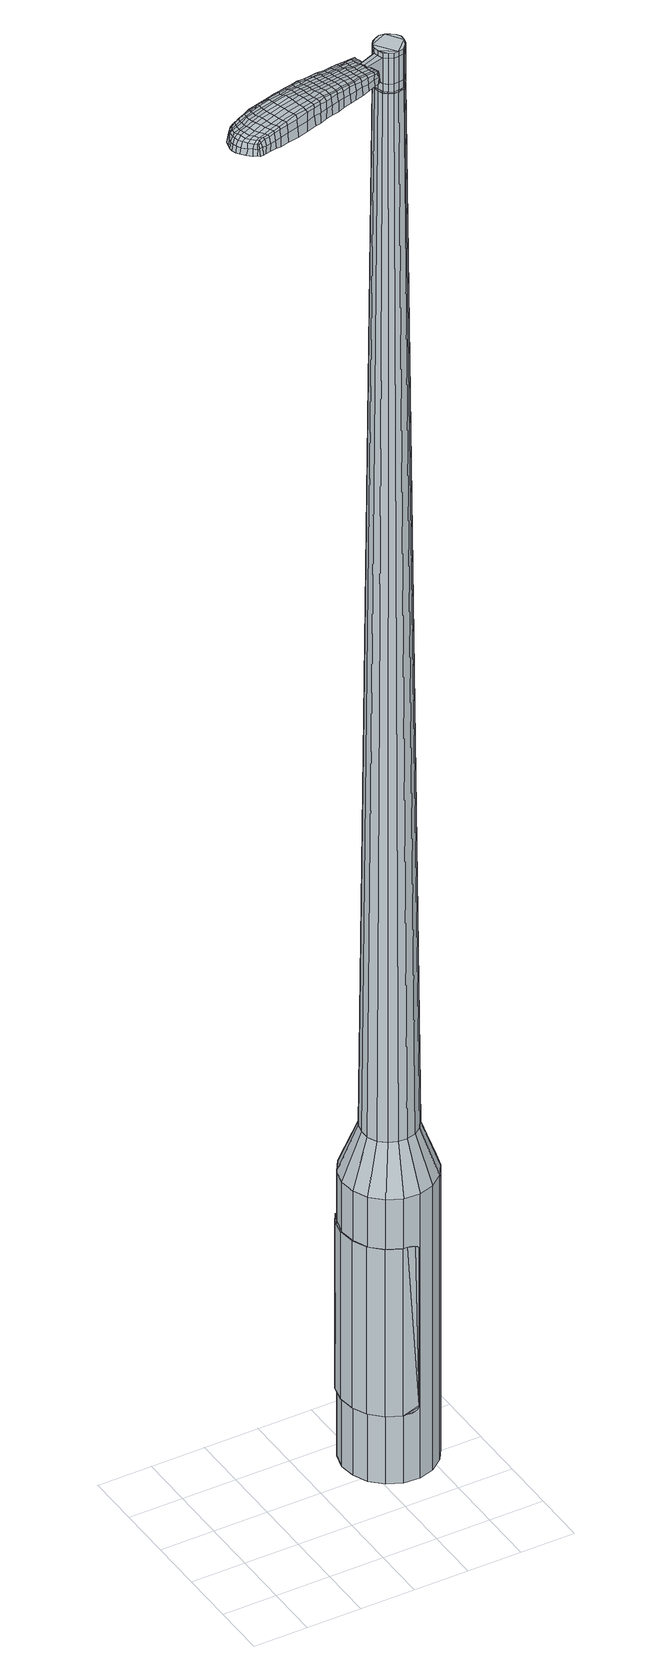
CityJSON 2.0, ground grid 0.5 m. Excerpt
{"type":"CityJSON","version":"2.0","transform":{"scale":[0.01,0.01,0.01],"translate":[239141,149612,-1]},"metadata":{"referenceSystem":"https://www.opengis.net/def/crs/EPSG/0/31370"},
"CityObjects":{
"object1":{"type":"GenericCityObject","attributes":{"cluster":764,"mean_distance_to_centroid":0.34,"new_centroid_x":239142.77,"new_centroid_y":149613.21,"mean_distance_to_camera":12.4,"H1":23.95,"H2":22.06,"Z_final":113.92,"cluster2":-1,"proj_x":239140.3,"proj_y":149604.53,"id_line":51468,"bearing_l":285.9,"distance":9.02,"orientation":"right","G_obj":195.9},"geometry":[{"type":"MultiSurface","lod":"2","boundaries":[[[0,1,2,3]],[[1,4,5,2]],[[4,6,7,5]],[[6,8,9,7]],[[8,10,11,9]],[[10,12,13,11]],[[12,14,15,13]],[[14,16,17,15]],[[16,18,19,17]],[[18,20,21,19]],[[20,22,23,21]],[[22,24,25,23]],[[24,26,27,25]],[[26,28,29,27]],[[28,30,31,29]],[[30,32,33,31]],[[32,34,35,33]],[[34,0,3,35]],[[36,37,38,39]],[[38,40,41,42]],[[41,43,42]],[[42,44,45,46]],[[45,47,46]],[[46,48,49,50]],[[49,51,50]],[[42,46,50,38]],[[50,52,39,38]],[[53,36,39]],[[2,5,7,35]],[[7,9,11,15]],[[11,13,15]],[[15,17,19,23]],[[19,21,23]],[[23,25,27,31]],[[27,29,31]],[[15,23,31,7]],[[31,33,35,7]],[[3,2,35]],[[1,0,54,55]],[[0,34,56,54]],[[34,32,57,56]],[[32,30,58,57]],[[30,28,59,58]],[[28,26,60,59]],[[26,24,61,60]],[[24,22,62,61]],[[22,20,63,62]],[[20,18,64,63]],[[18,16,65,64]],[[16,14,66,65]],[[14,12,67,66]],[[12,10,68,67]],[[10,8,69,68]],[[8,6,70,69]],[[6,4,71,70]],[[4,1,55,71]],[[55,54,72,73]],[[54,56,74,72]],[[56,57,75,74]],[[57,58,76,75]],[[58,59,77,76]],[[59,60,78,77]],[[60,61,79,78]],[[61,62,80,79]],[[62,63,81,80]],[[63,64,82,81]],[[64,65,83,82]],[[65,66,84,83]],[[66,67,85,84]],[[67,68,86,85]],[[68,69,87,86]],[[69,70,88,87]],[[70,71,89,88]],[[71,55,73,89]],[[72,90,91,92]],[[93,94,90,72]],[[95,96,94,93]],[[97,98,96,95]],[[77,99,98,97]],[[100,101,99,77]],[[79,102,101,100]],[[103,104,102,79]],[[105,106,104,103]],[[107,108,106,105]],[[109,110,108,107]],[[84,111,110,109]],[[85,112,111,84]],[[113,114,112,85]],[[87,115,114,113]],[[116,117,115,87]],[[118,119,117,116]],[[92,91,119,118]],[[120,121,122,123]],[[124,120,123,125]],[[126,124,125,127]],[[128,126,127,129]],[[130,128,129,131]],[[132,130,131,133]],[[134,132,133,135]],[[136,134,135,137]],[[138,136,137,139]],[[140,138,139,141]],[[142,140,141,143]],[[144,142,143,145]],[[146,144,145,147]],[[148,146,147,149]],[[150,148,149,151]],[[152,150,151,153]],[[73,72,92]],[[74,93,72]],[[74,75,95,93]],[[75,76,97,95]],[[76,77,97]],[[78,100,77]],[[78,79,100]],[[80,103,79]],[[80,81,105,103]],[[81,82,107,105]],[[82,83,109,107]],[[83,84,109]],[[86,113,85]],[[86,87,113]],[[88,116,87]],[[88,89,118,116]],[[89,73,92,118]],[[154,91,90]],[[154,155,119,91]],[[155,156,117,119]],[[156,115,117]],[[157,114,115]],[[157,112,114]],[[158,110,111]],[[158,159,108,110]],[[159,160,106,108]],[[160,161,104,106]],[[161,102,104]],[[162,101,102]],[[162,99,101]],[[163,98,99]],[[163,164,96,98]],[[164,165,94,96]],[[165,90,94]],[[39,52,152,166]],[[154,90,167,153]],[[53,39,166,121]],[[90,165,122,167]],[[36,53,121,120]],[[165,164,123,122]],[[37,36,120,124]],[[164,163,125,123]],[[38,37,124,126]],[[163,99,127,125]],[[40,38,126,128]],[[99,162,129,127]],[[41,40,128,130]],[[162,102,131,129]],[[43,41,130,132]],[[102,161,133,131]],[[42,43,132,134]],[[161,160,135,133]],[[44,42,134,136]],[[160,159,137,135]],[[45,44,136,138]],[[159,158,139,137]],[[47,45,138,140]],[[158,111,141,139]],[[46,47,140,142]],[[111,112,143,141]],[[48,46,142,144]],[[112,157,145,143]],[[49,48,144,146]],[[157,115,147,145]],[[51,49,146,148]],[[115,156,149,147]],[[50,51,148,150]],[[156,155,151,149]],[[52,50,150,152]],[[155,154,153,151]],[[152,153,168,169]],[[153,167,170,168]],[[167,122,171,170]],[[122,121,172,171]],[[121,166,173,172]],[[166,152,169,173]],[[174,175,176,177]],[[178,174,177,179]],[[174,178,180,181]],[[175,174,181,182]],[[183,184,185,186]],[[187,183,186,188]],[[183,187,189,190]],[[184,183,190,191]],[[192,193,194,195]],[[196,192,195,197]],[[192,196,198,199]],[[193,192,199,200]],[[201,202,203,204]],[[205,201,204,206]],[[201,205,207,208]],[[202,201,208,209]],[[210,211,212,213]],[[214,210,213,215]],[[210,214,216,217]],[[211,210,217,218]],[[219,220,221,222]],[[223,219,222,224]],[[219,223,225,226]],[[220,219,226,227]],[[228,229,230,231]],[[220,228,231,221]],[[228,220,227,232]],[[229,228,232,233]],[[234,235,236,237]],[[229,234,237,230]],[[234,229,233,238]],[[235,234,238,239]],[[240,178,179,241]],[[235,240,241,236]],[[240,235,239,242]],[[178,240,242,180]],[[243,244,245,246]],[[247,243,246,248]],[[243,247,249,250]],[[244,243,250,251]],[[252,253,254,255]],[[244,252,255,245]],[[252,244,251,256]],[[253,252,256,257]],[[258,259,260,261]],[[253,258,261,254]],[[258,253,257,262]],[[259,258,262,263]],[[264,265,266,267]],[[259,264,267,260]],[[264,259,263,268]],[[265,264,268,269]],[[270,175,182,271]],[[265,270,271,266]],[[270,265,269,272]],[[175,270,272,176]],[[273,274,275,276]],[[277,273,276,278]],[[273,277,279,280]],[[274,273,280,281]],[[282,283,284,285]],[[274,282,285,275]],[[282,274,281,286]],[[283,282,286,287]],[[288,289,290,291]],[[283,288,291,284]],[[288,283,287,292]],[[289,288,292,293]],[[294,187,188,295]],[[289,294,295,290]],[[294,289,293,296]],[[187,294,296,189]],[[297,298,299,300]],[[301,297,300,302]],[[297,301,303,304]],[[298,297,304,305]],[[306,307,308,309]],[[298,306,309,299]],[[306,298,305,310]],[[307,306,310,311]],[[312,313,314,315]],[[307,312,315,308]],[[312,307,311,316]],[[313,312,316,317]],[[318,319,320,321]],[[313,318,321,314]],[[318,313,317,322]],[[319,318,322,323]],[[324,184,191,325]],[[319,324,325,320]],[[324,319,323,326]],[[184,324,326,185]],[[327,213,212,328]],[[329,327,328,330]],[[327,329,331,332]],[[213,327,332,215]],[[333,329,330,334]],[[335,333,334,336]],[[333,335,337,338]],[[329,333,338,331]],[[339,335,336,340]],[[341,339,340,342]],[[339,341,343,344]],[[335,339,344,337]],[[345,341,342,346]],[[347,345,346,348]],[[345,347,349,350]],[[341,345,350,343]],[[351,347,348,352]],[[202,351,352,203]],[[351,202,209,353]],[[347,351,353,349]],[[354,355,200,199]],[[356,354,199,198]],[[354,356,357,358]],[[355,354,358,359]],[[360,361,359,358]],[[362,360,358,357]],[[360,362,363,364]],[[361,360,364,365]],[[366,367,365,364]],[[368,366,364,363]],[[366,368,369,370]],[[367,366,370,371]],[[372,373,371,370]],[[374,372,370,369]],[[372,374,207,205]],[[373,372,205,206]],[[375,376,377,378]],[[277,375,378,279]],[[375,277,278,379]],[[376,375,379,380]],[[381,196,197,382]],[[376,381,382,377]],[[381,376,380,383]],[[196,381,383,198]],[[384,385,386,387]],[[223,384,387,225]],[[384,223,224,388]],[[385,384,388,389]],[[390,391,392,393]],[[385,390,393,386]],[[390,385,389,394]],[[391,390,394,395]],[[396,193,200,397]],[[391,396,397,392]],[[396,391,395,398]],[[193,396,398,194]],[[399,400,401,402]],[[181,399,402,182]],[[399,181,180,403]],[[400,399,403,404]],[[405,406,407,408]],[[400,405,408,401]],[[405,400,404,409]],[[406,405,409,410]],[[411,204,203,412]],[[406,411,412,407]],[[411,406,410,413]],[[204,411,413,206]],[[414,415,416,417]],[[186,414,417,188]],[[414,186,185,418]],[[415,414,418,419]],[[420,208,207,421]],[[415,420,421,416]],[[420,415,419,422]],[[208,420,422,209]],[[423,424,425,426]],[[301,423,426,303]],[[423,301,302,427]],[[424,423,427,428]],[[429,214,215,430]],[[424,429,430,425]],[[429,424,428,431]],[[214,429,431,216]],[[432,433,434,435]],[[247,432,435,249]],[[432,247,248,436]],[[433,432,436,437]],[[438,439,440,441]],[[433,438,441,434]],[[438,433,437,442]],[[439,438,442,443]],[[444,211,218,445]],[[439,444,445,440]],[[444,439,443,446]],[[211,444,446,212]],[[447,448,437,436]],[[246,447,436,248]],[[447,246,245,449]],[[448,447,449,450]],[[451,452,443,442]],[[448,451,442,437]],[[451,448,450,453]],[[452,451,453,454]],[[455,328,212,446]],[[452,455,446,443]],[[455,452,454,456]],[[328,455,456,330]],[[457,458,459,460]],[[304,457,460,305]],[[457,304,303,426]],[[458,457,426,425]],[[461,332,331,462]],[[458,461,462,459]],[[461,458,425,430]],[[332,461,430,215]],[[463,464,450,449]],[[255,463,449,245]],[[463,255,254,465]],[[464,463,465,466]],[[467,468,454,453]],[[464,467,453,450]],[[467,464,466,469]],[[468,467,469,470]],[[471,334,330,456]],[[468,471,456,454]],[[471,468,470,472]],[[334,471,472,336]],[[473,474,475,476]],[[310,473,476,311]],[[473,310,305,460]],[[474,473,460,459]],[[477,338,337,478]],[[474,477,478,475]],[[477,474,459,462]],[[338,477,462,331]],[[479,480,466,465]],[[261,479,465,254]],[[479,261,260,481]],[[480,479,481,482]],[[483,484,470,469]],[[480,483,469,466]],[[483,480,482,485]],[[484,483,485,486]],[[487,340,336,472]],[[484,487,472,470]],[[487,484,486,488]],[[340,487,488,342]],[[489,490,491,492]],[[316,489,492,317]],[[489,316,311,476]],[[490,489,476,475]],[[493,344,343,494]],[[490,493,494,491]],[[493,490,475,478]],[[344,493,478,337]],[[495,496,482,481]],[[267,495,481,260]],[[495,267,266,497]],[[496,495,497,498]],[[499,500,486,485]],[[496,499,485,482]],[[499,496,498,501]],[[500,499,501,502]],[[503,346,342,488]],[[500,503,488,486]],[[503,500,502,504]],[[346,503,504,348]],[[505,506,507,508]],[[322,505,508,323]],[[505,322,317,492]],[[506,505,492,491]],[[509,350,349,510]],[[506,509,510,507]],[[509,506,491,494]],[[350,509,494,343]],[[511,512,498,497]],[[271,511,497,266]],[[511,271,182,402]],[[512,511,402,401]],[[513,514,502,501]],[[512,513,501,498]],[[513,512,401,408]],[[514,513,408,407]],[[515,352,348,504]],[[514,515,504,502]],[[515,514,407,412]],[[352,515,412,203]],[[516,517,419,418]],[[326,516,418,185]],[[516,326,323,508]],[[517,516,508,507]],[[518,353,209,422]],[[517,518,422,419]],[[518,517,507,510]],[[353,518,510,349]],[[519,520,380,379]],[[276,519,379,278]],[[519,276,275,521]],[[520,519,521,522]],[[523,356,198,383]],[[520,523,383,380]],[[523,520,522,524]],[[356,523,524,357]],[[525,526,527,528]],[[226,525,528,227]],[[525,226,225,387]],[[526,525,387,386]],[[529,530,531,532]],[[526,529,532,527]],[[529,526,386,393]],[[530,529,393,392]],[[533,355,359,534]],[[530,533,534,531]],[[533,530,392,397]],[[355,533,397,200]],[[535,536,522,521]],[[285,535,521,275]],[[535,285,284,537]],[[536,535,537,538]],[[539,362,357,524]],[[536,539,524,522]],[[539,536,538,540]],[[362,539,540,363]],[[541,542,543,544]],[[232,541,544,233]],[[541,232,227,528]],[[542,541,528,527]],[[545,546,547,548]],[[542,545,548,543]],[[545,542,527,532]],[[546,545,532,531]],[[549,361,365,550]],[[546,549,550,547]],[[549,546,531,534]],[[361,549,534,359]],[[551,552,538,537]],[[291,551,537,284]],[[551,291,290,553]],[[552,551,553,554]],[[555,368,363,540]],[[552,555,540,538]],[[555,552,554,556]],[[368,555,556,369]],[[557,558,559,560]],[[238,557,560,239]],[[557,238,233,544]],[[558,557,544,543]],[[561,562,563,564]],[[558,561,564,559]],[[561,558,543,548]],[[562,561,548,547]],[[565,367,371,566]],[[562,565,566,563]],[[565,562,547,550]],[[367,565,550,365]],[[567,568,554,553]],[[295,567,553,290]],[[567,295,188,417]],[[568,567,417,416]],[[569,374,369,556]],[[568,569,556,554]],[[569,568,416,421]],[[374,569,421,207]],[[570,571,404,403]],[[242,570,403,180]],[[570,242,239,560]],[[571,570,560,559]],[[572,573,410,409]],[[571,572,409,404]],[[572,571,559,564]],[[573,572,564,563]],[[574,373,206,413]],[[573,574,413,410]],[[574,573,563,566]],[[373,574,566,371]],[[575,576,577,578]],[[578,577,579,580]],[[581,579,577,582]],[[582,577,576,583]],[[584,585,586,587]],[[587,586,588,589]],[[590,588,586,591]],[[591,586,585,592]],[[593,594,595,596]],[[596,595,597,598]],[[599,597,595,600]],[[600,595,594,601]],[[602,603,604,605]],[[605,604,606,607]],[[608,606,604,609]],[[609,604,603,610]],[[611,612,613,614]],[[614,613,615,616]],[[617,615,613,618]],[[618,613,612,619]],[[620,621,622,623]],[[623,622,624,625]],[[626,624,622,627]],[[627,622,621,628]],[[629,630,631,632]],[[632,631,621,620]],[[628,621,631,633]],[[633,631,630,634]],[[635,636,637,638]],[[638,637,630,629]],[[634,630,637,639]],[[639,637,636,640]],[[580,579,641,642]],[[642,641,636,635]],[[640,636,641,643]],[[643,641,579,581]],[[644,645,646,647]],[[647,646,648,649]],[[650,648,646,651]],[[651,646,645,652]],[[653,654,655,656]],[[656,655,645,644]],[[652,645,655,657]],[[657,655,654,658]],[[659,660,661,662]],[[662,661,654,653]],[[658,654,661,663]],[[663,661,660,664]],[[665,666,667,668]],[[668,667,660,659]],[[664,660,667,669]],[[669,667,666,670]],[[583,576,671,672]],[[672,671,666,665]],[[670,666,671,673]],[[673,671,576,575]],[[674,675,676,677]],[[677,676,678,679]],[[680,678,676,681]],[[681,676,675,682]],[[683,684,685,686]],[[686,685,675,674]],[[682,675,685,687]],[[687,685,684,688]],[[689,690,691,692]],[[692,691,684,683]],[[688,684,691,693]],[[693,691,690,694]],[[589,588,695,696]],[[696,695,690,689]],[[694,690,695,697]],[[697,695,588,590]],[[698,699,700,701]],[[701,700,702,703]],[[704,702,700,705]],[[705,700,699,706]],[[707,708,709,710]],[[710,709,699,698]],[[706,699,709,711]],[[711,709,708,712]],[[713,714,715,716]],[[716,715,708,707]],[[712,708,715,717]],[[717,715,714,718]],[[719,720,721,722]],[[722,721,714,713]],[[718,714,721,723]],[[723,721,720,724]],[[592,585,725,726]],[[726,725,720,719]],[[724,720,725,727]],[[727,725,585,584]],[[611,614,728,729]],[[729,728,730,731]],[[732,730,728,733]],[[733,728,614,616]],[[731,730,734,735]],[[735,734,736,737]],[[738,736,734,739]],[[739,734,730,732]],[[737,736,740,741]],[[741,740,742,743]],[[744,742,740,745]],[[745,740,736,738]],[[743,742,746,747]],[[747,746,748,749]],[[750,748,746,751]],[[751,746,742,744]],[[749,748,752,753]],[[753,752,603,602]],[[610,603,752,754]],[[754,752,748,750]],[[601,755,756,600]],[[600,756,757,599]],[[758,757,756,759]],[[759,756,755,760]],[[760,761,762,759]],[[759,762,763,758]],[[764,763,762,765]],[[765,762,761,766]],[[766,767,768,765]],[[765,768,769,764]],[[770,769,768,771]],[[771,768,767,772]],[[772,773,774,771]],[[771,774,775,770]],[[608,775,774,606]],[[606,774,773,607]],[[776,777,778,779]],[[779,778,678,680]],[[679,678,778,780]],[[780,778,777,781]],[[598,597,782,783]],[[783,782,777,776]],[[781,777,782,784]],[[784,782,597,599]],[[785,786,787,788]],[[788,787,624,626]],[[625,624,787,789]],[[789,787,786,790]],[[791,792,793,794]],[[794,793,786,785]],[[790,786,793,795]],[[795,793,792,796]],[[601,594,797,798]],[[798,797,792,791]],[[796,792,797,799]],[[799,797,594,593]],[[800,801,802,803]],[[803,802,582,583]],[[581,582,802,804]],[[804,802,801,805]],[[806,807,808,809]],[[809,808,801,800]],[[805,801,808,810]],[[810,808,807,811]],[[602,605,812,813]],[[813,812,807,806]],[[811,807,812,814]],[[814,812,605,607]],[[815,816,817,818]],[[818,817,587,589]],[[584,587,817,819]],[[819,817,816,820]],[[608,609,821,822]],[[822,821,816,815]],[[820,816,821,823]],[[823,821,609,610]],[[824,825,826,827]],[[827,826,702,704]],[[703,702,826,828]],[[828,826,825,829]],[[616,615,830,831]],[[831,830,825,824]],[[829,825,830,832]],[[832,830,615,617]],[[833,834,835,836]],[[836,835,648,650]],[[649,648,835,837]],[[837,835,834,838]],[[839,840,841,842]],[[842,841,834,833]],[[838,834,841,843]],[[843,841,840,844]],[[619,612,845,846]],[[846,845,840,839]],[[844,840,845,847]],[[847,845,612,611]],[[838,848,849,837]],[[837,849,647,649]],[[644,647,849,850]],[[850,849,848,851]],[[844,852,853,843]],[[843,853,848,838]],[[851,848,853,854]],[[854,853,852,855]],[[611,729,856,847]],[[847,856,852,844]],[[855,852,856,857]],[[857,856,729,731]],[[858,859,860,861]],[[861,860,705,706]],[[704,705,860,827]],[[827,860,859,824]],[[732,733,862,863]],[[863,862,859,858]],[[824,859,862,831]],[[831,862,733,616]],[[851,864,850]],[[850,864,656,644]],[[653,656,864,865]],[[865,864,866]],[[855,867,868,854]],[[854,868,864,851]],[[866,864,868,869]],[[869,868,867,870]],[[731,735,871,857]],[[857,871,867,855]],[[870,867,871,872]],[[872,871,735,737]],[[873,874,875,876]],[[876,875,711,712]],[[706,711,875,861]],[[861,875,874,858]],[[738,739,877,878]],[[878,877,874,873]],[[858,874,877,863]],[[863,877,739,732]],[[866,879,880,865]],[[865,880,662,653]],[[659,662,880,881]],[[881,880,879,882]],[[870,883,884,869]],[[869,884,879,866]],[[882,879,884,885]],[[885,884,883,886]],[[737,741,887,872]],[[872,887,883,870]],[[886,883,887,888]],[[888,887,741,743]],[[889,890,891,892]],[[892,891,717,718]],[[712,717,891,876]],[[876,891,890,873]],[[744,745,893,894]],[[894,893,890,889]],[[873,890,893,878]],[[878,893,745,738]],[[882,895,896,881]],[[881,896,668,659]],[[665,668,896,897]],[[897,896,895,898]],[[886,899,900,885]],[[885,900,895,882]],[[898,895,900,901]],[[901,900,899,902]],[[743,747,903,888]],[[888,903,899,886]],[[902,899,903,904]],[[904,903,747,749]],[[905,906,907,908]],[[908,907,723,724]],[[718,723,907,892]],[[892,907,906,889]],[[750,751,909,910]],[[910,909,906,905]],[[889,906,909,894]],[[894,909,751,744]],[[898,911,912,897]],[[897,912,672,665]],[[583,672,912,803]],[[803,912,911,800]],[[902,913,914,901]],[[901,914,911,898]],[[800,911,914,809]],[[809,914,913,806]],[[749,753,915,904]],[[904,915,913,902]],[[806,913,915,813]],[[813,915,753,602]],[[820,916,917,819]],[[819,917,727,584]],[[724,727,917,908]],[[908,917,916,905]],[[610,754,918,823]],[[823,918,916,820]],[[905,916,918,910]],[[910,918,754,750]],[[781,919,920,780]],[[780,920,677,679]],[[674,677,920,921]],[[921,920,919,922]],[[599,757,923,784]],[[784,923,919,781]],[[922,919,923,924]],[[924,923,757,758]],[[925,926,927,928]],[[928,927,627,628]],[[626,627,927,788]],[[788,927,926,785]],[[929,930,931,932]],[[932,931,926,925]],[[785,926,931,794]],[[794,931,930,791]],[[760,755,933,934]],[[934,933,930,929]],[[791,930,933,798]],[[798,933,755,601]],[[922,935,936,921]],[[921,936,686,674]],[[683,686,936,937]],[[937,936,935,938]],[[758,763,939,924]],[[924,939,935,922]],[[938,935,939,940]],[[940,939,763,764]],[[941,942,943,944]],[[944,943,633,634]],[[628,633,943,928]],[[928,943,942,925]],[[945,946,947,948]],[[948,947,942,941]],[[925,942,947,932]],[[932,947,946,929]],[[766,761,949,950]],[[950,949,946,945]],[[929,946,949,934]],[[934,949,761,760]],[[938,951,952,937]],[[937,952,692,683]],[[689,692,952,953]],[[953,952,951,954]],[[764,769,955,940]],[[940,955,951,938]],[[954,951,955,956]],[[956,955,769,770]],[[957,958,959,960]],[[960,959,639,640]],[[634,639,959,944]],[[944,959,958,941]],[[961,962,963,964]],[[964,963,958,957]],[[941,958,963,948]],[[948,963,962,945]],[[772,767,965,966]],[[966,965,962,961]],[[945,962,965,950]],[[950,965,767,766]],[[954,967,968,953]],[[953,968,696,689]],[[589,696,968,818]],[[818,968,967,815]],[[770,775,969,956]],[[956,969,967,954]],[[815,967,969,822]],[[822,969,775,608]],[[805,970,971,804]],[[804,971,643,581]],[[640,643,971,960]],[[960,971,970,957]],[[811,972,973,810]],[[810,973,970,805]],[[957,970,973,964]],[[964,973,972,961]],[[607,773,974,814]],[[814,974,972,811]],[[961,972,974,966]],[[966,974,773,772]],[[575,578,177,176]],[[578,580,179,177]],[[590,591,190,189]],[[591,592,191,190]],[[593,596,195,194]],[[596,598,197,195]],[[617,618,217,216]],[[618,619,218,217]],[[620,623,222,221]],[[623,625,224,222]],[[629,632,231,230]],[[632,620,221,231]],[[635,638,237,236]],[[638,629,230,237]],[[580,642,241,179]],[[642,635,236,241]],[[650,651,250,249]],[[651,652,251,250]],[[652,657,256,251]],[[657,658,257,256]],[[658,663,262,257]],[[663,664,263,262]],[[664,669,268,263]],[[669,670,269,268]],[[670,673,272,269]],[[673,575,176,272]],[[680,681,280,279]],[[681,682,281,280]],[[682,687,286,281]],[[687,688,287,286]],[[688,693,292,287]],[[693,694,293,292]],[[694,697,296,293]],[[697,590,189,296]],[[698,701,300,299]],[[701,703,302,300]],[[707,710,309,308]],[[710,698,299,309]],[[713,716,315,314]],[[716,707,308,315]],[[719,722,321,320]],[[722,713,314,321]],[[592,726,325,191]],[[726,719,320,325]],[[776,779,378,377]],[[779,680,279,378]],[[598,783,382,197]],[[783,776,377,382]],[[625,789,388,224]],[[789,790,389,388]],[[790,795,394,389]],[[795,796,395,394]],[[796,799,398,395]],[[799,593,194,398]],[[703,828,427,302]],[[828,829,428,427]],[[829,832,431,428]],[[832,617,216,431]],[[833,836,435,434]],[[836,650,249,435]],[[839,842,441,440]],[[842,833,434,441]],[[619,846,445,218]],[[846,839,440,445]],[[975,976,977,978]],[[979,980,978,977]],[[981,982,983,984]],[[985,986,987,988]],[[976,989,990,977]],[[991,979,977,990]],[[992,981,984,993]],[[994,995,986,985]],[[989,996,997,990]],[[997,998,991,990]],[[999,992,993,1000]],[[1001,995,994,1002]],[[996,1003,1004,997]],[[1004,1005,998,997]],[[1006,999,1000,1007]],[[1008,1001,1002,1009]],[[1010,1011,1012,1013]],[[1014,1015,1011,1010]],[[1014,1016,1017,1015]],[[1016,1018,1019,1017]],[[1020,1021,1022,1023]],[[1024,1025,1021,1020]],[[1026,1027,1025,1024]],[[1028,1029,1027,1026]],[[1023,1012,1011,1020]],[[1020,1011,1015,1024]],[[1015,1017,1026,1024]],[[1017,1019,1028,1026]],[[984,983,980,979]],[[993,984,979,991]],[[998,1000,993,991]],[[1005,1007,1000,998]],[[985,988,982,981]],[[994,985,981,992]],[[1002,994,992,999]],[[1009,1002,999,1006]],[[986,1010,1013,987]],[[995,1014,1010,986]],[[1016,1014,995,1001]],[[1018,1016,1001,1008]],[[1030,1031,1032,1033]],[[1032,1034,1035,1036]],[[1032,1036,1037,1038]],[[1032,1038,1033]],[[1039,1030,1033,1040]],[[1041,1040,1033,1042]],[[1043,1042,1033]],[[1044,1032,1031,1045]],[[1046,1044,1045,1047]],[[1048,1046,1047,1049]],[[1050,1048,1049,1051]],[[1052,1050,1051,1053]],[[1053,1054,1055,1056]],[[1053,1056,1057,1058]],[[1053,1058,1059,1060]],[[1059,1061,1062,1063]],[[1059,1063,1064,1065]],[[1059,1065,1060]],[[1053,1060,1052]],[[1066,1067,1031,1030]],[[1068,1069,1034,1032]],[[1070,1071,1043,1033]],[[1067,1072,1045,1031]],[[1073,1068,1032,1044]],[[1072,1074,1047,1045]],[[1075,1073,1044,1046]],[[1074,1076,1049,1047]],[[1077,1075,1046,1048]],[[1076,1078,1051,1049]],[[1079,1077,1048,1050]],[[1078,1080,1053,1051]],[[1081,1079,1050,1052]],[[1080,1082,1054,1053]],[[1083,1084,1061,1059]],[[1085,1081,1052,1060]],[[1055,1054,1082,1086]],[[1056,1055,1086,1087]],[[1057,1056,1087,1088]],[[1058,1057,1088,1089]],[[1059,1058,1089,1083]],[[1090,1066,1030,1039]],[[1091,1090,1039,1040]],[[1092,1091,1040,1041]],[[1093,1092,1041,1042]],[[1071,1093,1042,1043]],[[1035,1034,1069,1094]],[[1062,1061,1084,1095]],[[1036,1035,1094,1096]],[[1037,1036,1096,1097]],[[1038,1037,1097,1098]],[[1033,1038,1098,1070]],[[1063,1062,1095,1099]],[[1064,1063,1099,1100]],[[1065,1064,1100,1101]],[[1060,1065,1101,1085]]]}]}
},
"vertices":[
[135,108,384],[133,122,384],[133,122,96],[135,108,96],[137,137,384],[137,137,96],[145,149,384],[145,149,96],[157,157,384],[157,157,96],[171,161,384],[171,161,96],[186,160,384],[186,160,96],[199,154,384],[199,154,96],[210,144,384],[210,144,96],[216,131,384],[216,131,96],[218,116,384],[218,116,96],[214,102,384],[214,102,96],[206,90,384],[206,90,96],[194,81,384],[194,81,96],[180,77,384],[180,77,96],[165,78,384],[165,78,96],[152,84,384],[152,84,96],[141,94,384],[141,94,96],[168,108,1524],[172,106,1524],[177,106,1524],[163,116,1524],[182,107,1524],[185,110,1524],[189,118,1524],[188,114,1524],[189,123,1524],[187,127,1524],[179,132,1524],[183,130,1524],[174,133,1524],[170,131,1524],[163,125,1524],[166,129,1524],[162,120,1524],[165,111,1524],[151,112,429],[151,121,429],[155,104,429],[162,98,429],[170,95,429],[178,94,429],[187,97,429],[194,102,429],[199,109,429],[201,117,429],[200,126,429],[196,134,429],[190,140,429],[182,144,429],[173,144,429],[165,142,429],[158,137,429],[153,130,429],[163,116,1483],[162,120,1483],[165,111,1483],[168,108,1483],[172,106,1483],[177,106,1483],[182,107,1483],[185,110,1483],[188,114,1483],[189,118,1483],[189,123,1483],[187,127,1483],[183,130,1483],[179,132,1483],[174,133,1483],[170,131,1483],[166,129,1483],[163,125,1483],[163,116,1485],[163,120,1485],[163,120,1483],[165,112,1483],[165,112,1485],[168,109,1483],[168,109,1485],[173,107,1483],[173,107,1485],[177,106,1485],[181,108,1483],[181,108,1485],[185,110,1485],[187,114,1483],[187,114,1485],[188,118,1483],[188,118,1485],[188,123,1483],[188,123,1485],[186,127,1483],[186,127,1485],[183,130,1485],[179,132,1485],[174,132,1483],[174,132,1485],[170,131,1485],[166,128,1483],[166,128,1485],[164,124,1483],[164,124,1485],[168,108,1519],[165,111,1519],[165,111,1493],[168,108,1493],[172,106,1519],[172,106,1493],[177,106,1519],[177,106,1493],[182,107,1519],[182,107,1493],[185,110,1519],[185,110,1493],[188,114,1519],[188,114,1493],[189,118,1519],[189,118,1493],[189,123,1519],[189,123,1493],[187,127,1519],[187,127,1493],[183,130,1519],[183,130,1493],[179,132,1519],[179,132,1493],[174,133,1519],[174,133,1493],[170,131,1519],[170,131,1493],[166,129,1519],[166,129,1493],[163,125,1519],[163,125,1493],[162,120,1519],[162,120,1493],[162,120,1485],[163,125,1485],[166,129,1485],[174,133,1485],[187,127,1485],[189,123,1485],[189,118,1485],[188,114,1485],[182,107,1485],[172,106,1485],[168,108,1485],[165,111,1485],[163,116,1519],[163,116,1493],[144,114,1513],[144,114,1518],[145,110,1513],[146,107,1513],[146,107,1518],[145,110,1518],[68,109,1519],[75,111,1518],[73,112,1509],[66,110,1510],[60,107,1519],[58,108,1510],[61,106,1526],[70,108,1525],[76,109,1525],[78,72,1519],[85,74,1518],[86,76,1525],[79,74,1525],[70,69,1519],[71,71,1526],[69,67,1510],[78,70,1510],[84,72,1509],[3,69,1519],[2,72,1519],[1,72,1513],[2,68,1513],[5,65,1519],[4,65,1513],[7,66,1524],[5,69,1524],[4,73,1524],[74,89,1530],[81,91,1529],[81,94,1529],[73,92,1530],[66,86,1531],[65,90,1531],[67,83,1530],[75,85,1530],[82,87,1529],[152,111,1512],[151,114,1512],[150,113,1517],[151,111,1517],[153,108,1512],[151,108,1517],[152,108,1506],[151,111,1506],[150,114,1506],[12,91,1519],[15,93,1519],[13,94,1512],[10,92,1512],[9,90,1518],[8,91,1512],[10,90,1522],[12,90,1523],[15,92,1524],[19,94,1519],[24,96,1519],[23,98,1512],[18,96,1512],[20,93,1524],[25,95,1525],[30,98,1519],[37,101,1519],[36,102,1511],[28,99,1511],[31,97,1526],[39,100,1526],[48,104,1519],[47,105,1510],[50,103,1526],[140,125,1513],[133,123,1513],[134,123,1518],[141,124,1517],[146,126,1512],[145,125,1516],[145,127,1506],[139,126,1507],[132,124,1507],[125,122,1514],[118,120,1515],[119,119,1520],[127,121,1519],[124,123,1507],[117,121,1507],[111,119,1515],[104,117,1516],[105,116,1522],[112,118,1521],[109,120,1508],[102,118,1508],[96,115,1517],[89,114,1517],[90,113,1524],[98,114,1523],[95,117,1508],[88,115,1509],[82,112,1518],[83,111,1524],[80,113,1509],[21,57,1519],[24,57,1519],[24,59,1524],[20,58,1523],[18,57,1518],[18,58,1522],[18,55,1512],[20,55,1512],[23,56,1512],[29,58,1519],[34,59,1519],[34,61,1525],[29,60,1524],[28,57,1512],[34,58,1512],[40,61,1519],[48,63,1519],[48,64,1526],[40,62,1526],[39,59,1511],[47,61,1511],[59,66,1519],[59,67,1526],[58,64,1510],[148,96,1513],[141,93,1513],[141,92,1507],[148,95,1507],[154,98,1512],[153,97,1506],[152,98,1516],[149,97,1517],[142,95,1518],[134,91,1514],[127,88,1515],[126,87,1507],[133,89,1507],[134,92,1519],[127,90,1520],[120,86,1515],[113,84,1516],[112,82,1508],[119,84,1508],[120,88,1521],[113,85,1522],[106,81,1517],[99,79,1517],[98,77,1509],[105,79,1508],[106,83,1523],[99,80,1524],[92,76,1518],[91,75,1509],[93,78,1524],[146,110,1519],[145,112,1519],[138,107,1520],[138,110,1520],[139,105,1520],[146,107,1519],[131,105,1522],[130,108,1522],[124,103,1523],[123,106,1523],[125,100,1523],[132,102,1521],[117,101,1524],[116,104,1524],[110,99,1525],[109,102,1525],[111,96,1525],[118,98,1524],[103,97,1526],[102,100,1526],[96,95,1527],[95,98,1527],[96,92,1527],[104,94,1526],[88,93,1528],[88,96,1528],[89,90,1528],[8,70,1527],[7,73,1527],[10,66,1526],[14,67,1527],[12,71,1528],[11,75,1528],[18,73,1529],[17,76,1529],[20,69,1528],[27,71,1530],[25,75,1530],[24,78,1530],[32,77,1531],[31,80,1531],[34,73,1530],[42,75,1531],[41,79,1531],[40,83,1531],[53,83,1531],[52,86,1531],[54,79,1531],[16,57,1518],[13,59,1519],[12,57,1513],[15,56,1513],[17,58,1523],[14,59,1523],[9,61,1519],[8,61,1513],[10,62,1524],[8,89,1518],[6,86,1518],[7,86,1523],[9,88,1523],[7,89,1513],[5,87,1513],[4,83,1519],[3,80,1519],[4,80,1524],[6,83,1523],[3,84,1513],[2,80,1513],[2,76,1519],[4,76,1524],[1,76,1513],[70,106,1528],[71,104,1528],[78,106,1528],[77,108,1527],[62,104,1528],[62,102,1529],[71,102,1529],[72,99,1530],[79,100,1529],[78,103,1528],[62,99,1529],[63,96,1530],[73,95,1530],[80,97,1529],[64,93,1531],[79,75,1528],[78,77,1529],[70,75,1529],[70,72,1528],[86,77,1527],[85,80,1528],[77,81,1529],[68,78,1530],[84,83,1528],[155,100,1512],[155,102,1512],[153,102,1517],[154,100,1517],[155,99,1506],[154,101,1506],[154,105,1512],[152,105,1517],[153,104,1506],[148,125,1512],[148,124,1512],[147,124,1506],[147,126,1506],[147,125,1517],[147,123,1517],[149,122,1512],[150,119,1512],[149,119,1506],[148,122,1506],[148,121,1517],[149,118,1517],[150,116,1512],[150,116,1506],[149,116,1517],[142,123,1519],[142,122,1519],[134,121,1520],[135,120,1520],[143,119,1519],[143,117,1519],[136,118,1520],[136,115,1520],[144,114,1519],[137,112,1520],[149,98,1519],[148,100,1519],[141,98,1520],[141,96,1520],[147,103,1519],[140,101,1520],[127,120,1521],[128,118,1521],[120,118,1522],[120,116,1522],[128,116,1521],[129,113,1521],[121,114,1522],[122,111,1523],[130,111,1522],[123,109,1523],[134,94,1521],[134,96,1521],[127,93,1522],[127,91,1522],[133,99,1521],[126,97,1522],[113,116,1523],[113,115,1523],[105,115,1524],[106,113,1524],[114,112,1523],[115,109,1524],[107,110,1525],[107,108,1525],[115,107,1524],[108,105,1525],[120,89,1523],[120,91,1523],[113,89,1524],[113,87,1524],[119,94,1524],[112,92,1525],[98,113,1525],[99,111,1525],[91,111,1526],[92,109,1526],[99,109,1526],[100,106,1526],[92,107,1527],[93,104,1527],[101,103,1526],[94,101,1527],[106,84,1525],[106,86,1525],[99,84,1526],[99,82,1526],[105,90,1526],[98,88,1527],[84,110,1527],[85,108,1527],[85,105,1527],[86,102,1528],[87,99,1528],[92,80,1527],[92,82,1527],[91,86,1528],[19,59,1525],[17,60,1525],[23,60,1526],[20,61,1526],[13,63,1526],[17,64,1527],[11,89,1525],[10,87,1525],[13,88,1526],[15,90,1525],[8,84,1525],[7,81,1526],[11,82,1527],[12,85,1526],[6,77,1526],[11,78,1527],[28,61,1526],[26,62,1527],[34,62,1527],[32,64,1528],[23,65,1528],[29,67,1529],[19,92,1526],[18,90,1527],[24,92,1528],[25,94,1527],[17,87,1527],[17,84,1528],[23,86,1529],[24,89,1528],[17,80,1528],[23,82,1530],[40,63,1528],[38,65,1529],[48,66,1528],[46,68,1529],[36,69,1529],[44,71,1530],[31,96,1528],[31,94,1528],[39,96,1529],[39,98,1528],[30,91,1529],[30,88,1530],[39,90,1530],[39,93,1530],[30,84,1530],[39,86,1531],[59,69,1529],[58,71,1529],[56,75,1530],[50,101,1528],[50,99,1529],[50,96,1530],[51,93,1530],[51,90,1531],[74,110,1509],[75,109,1518],[69,107,1518],[67,108,1509],[60,105,1519],[59,106,1510],[62,104,1525],[70,106,1525],[77,107,1525],[85,78,1525],[85,76,1518],[78,74,1518],[78,75,1525],[70,71,1519],[70,73,1525],[69,69,1510],[77,72,1509],[84,74,1509],[3,72,1513],[4,73,1519],[5,69,1519],[4,69,1513],[7,66,1519],[6,66,1513],[8,67,1524],[7,70,1524],[6,73,1524],[80,94,1528],[81,91,1528],[74,89,1529],[73,92,1529],[65,86,1529],[64,90,1529],[66,83,1529],[75,86,1529],[82,88,1528],[148,113,1516],[149,113,1512],[150,111,1512],[149,110,1516],[151,108,1512],[150,108,1516],[150,107,1506],[149,110,1506],[148,113,1506],[14,92,1512],[15,91,1519],[13,90,1518],[11,91,1512],[11,89,1518],[10,90,1512],[12,88,1522],[13,89,1523],[16,90,1523],[24,96,1512],[25,95,1519],[20,93,1519],[18,94,1512],[21,92,1524],[26,94,1525],[36,100,1511],[38,99,1519],[31,97,1519],[29,98,1511],[32,95,1525],[39,98,1526],[49,102,1519],[47,103,1510],[50,101,1526],[134,121,1518],[133,122,1513],[140,123,1513],[141,122,1517],[145,124,1512],[145,123,1515],[144,125,1506],[139,124,1506],[132,122,1507],[120,117,1520],[118,118,1514],[126,120,1514],[127,119,1519],[124,121,1507],[117,119,1507],[105,114,1522],[104,115,1516],[111,117,1515],[112,116,1521],[110,118,1508],[102,116,1508],[91,111,1523],[90,112,1517],[97,113,1516],[98,112,1522],[95,115,1508],[88,113,1508],[82,110,1517],[84,109,1524],[81,111,1509],[24,61,1523],[24,59,1519],[21,59,1518],[21,60,1523],[18,59,1518],[19,60,1522],[18,57,1512],[20,57,1512],[23,58,1512],[34,63,1525],[34,61,1519],[28,60,1519],[29,61,1524],[28,59,1512],[33,60,1512],[48,66,1526],[47,65,1519],[40,63,1519],[40,64,1525],[39,61,1511],[46,63,1511],[58,68,1519],[59,69,1526],[58,66,1510],[140,94,1507],[140,95,1513],[148,98,1513],[147,96,1506],[152,100,1512],[152,98,1506],[151,100,1515],[148,99,1517],[141,96,1518],[126,89,1507],[126,90,1514],[133,93,1514],[133,91,1507],[134,94,1519],[127,92,1520],[111,84,1508],[112,85,1516],[119,88,1515],[119,86,1508],[120,89,1521],[113,87,1522],[97,79,1508],[98,81,1517],[105,83,1516],[104,81,1508],[106,85,1522],[99,82,1523],[91,78,1517],[91,76,1509],[92,80,1524],[145,109,1518],[144,112,1518],[138,107,1519],[137,110,1519],[139,105,1519],[145,107,1518],[131,105,1520],[130,108,1520],[123,103,1521],[123,106,1521],[124,100,1521],[131,102,1520],[116,101,1523],[116,104,1523],[109,99,1524],[108,102,1524],[110,96,1524],[117,98,1523],[102,97,1525],[101,100,1525],[95,95,1526],[94,98,1526],[96,92,1526],[103,94,1525],[88,93,1527],[87,96,1527],[89,90,1527],[8,74,1526],[9,70,1526],[11,67,1525],[14,68,1526],[13,71,1526],[12,75,1526],[18,76,1528],[19,73,1528],[20,70,1527],[27,72,1528],[26,75,1529],[25,78,1529],[31,80,1530],[32,77,1530],[34,73,1529],[42,76,1530],[41,79,1530],[40,83,1530],[52,86,1530],[53,83,1530],[54,79,1530],[14,59,1513],[14,60,1518],[17,59,1518],[16,58,1512],[18,60,1523],[15,61,1523],[11,63,1519],[10,62,1513],[12,64,1523],[9,85,1523],[8,85,1518],[9,87,1518],[11,87,1523],[8,88,1512],[7,86,1512],[6,79,1523],[5,79,1519],[6,83,1519],[7,83,1523],[5,83,1513],[4,79,1513],[4,76,1519],[6,76,1524],[3,76,1513],[77,105,1527],[70,104,1527],[70,105,1527],[77,107,1526],[62,103,1527],[62,102,1528],[79,100,1528],[72,98,1528],[71,101,1528],[78,103,1527],[62,99,1528],[63,96,1529],[72,95,1529],[79,97,1528],[64,93,1529],[69,75,1528],[78,78,1527],[78,76,1527],[70,74,1527],[85,79,1526],[84,80,1527],[76,81,1528],[68,79,1528],[83,84,1527],[151,101,1516],[152,101,1512],[153,100,1512],[152,100,1516],[152,99,1506],[152,100,1506],[151,104,1512],[151,104,1516],[151,103,1506],[145,124,1506],[146,123,1512],[146,124,1512],[145,125,1506],[146,123,1516],[145,122,1516],[147,119,1506],[148,118,1512],[147,121,1512],[146,121,1506],[146,120,1516],[147,118,1516],[148,116,1512],[147,116,1506],[147,115,1516],[141,121,1518],[141,122,1518],[134,120,1519],[134,119,1519],[143,117,1518],[142,119,1518],[135,117,1519],[136,115,1519],[143,114,1518],[136,112,1519],[140,98,1519],[147,100,1518],[147,99,1518],[141,97,1519],[146,103,1518],[140,101,1519],[127,118,1520],[120,117,1521],[120,116,1521],[128,113,1520],[128,115,1520],[121,114,1521],[121,111,1521],[129,110,1520],[122,108,1521],[126,93,1521],[133,96,1520],[134,95,1520],[127,92,1521],[132,99,1520],[125,97,1521],[113,114,1522],[113,115,1522],[105,113,1523],[106,112,1523],[114,109,1522],[113,112,1522],[106,110,1523],[107,107,1524],[115,106,1523],[108,105,1524],[112,89,1523],[119,91,1522],[119,90,1522],[112,88,1523],[118,94,1522],[111,92,1523],[98,111,1524],[98,112,1524],[91,110,1525],[91,109,1525],[100,105,1525],[99,108,1524],[92,106,1525],[93,104,1526],[101,103,1525],[93,101,1526],[98,84,1525],[105,87,1524],[105,85,1524],[99,83,1525],[104,90,1524],[97,88,1525],[84,107,1526],[84,108,1526],[86,102,1527],[85,105,1526],[86,99,1527],[91,82,1526],[92,81,1526],[90,86,1526],[17,62,1524],[20,60,1524],[23,61,1525],[21,62,1525],[14,64,1525],[17,65,1525],[14,87,1525],[11,86,1524],[13,88,1524],[16,89,1525],[12,81,1526],[8,80,1525],[9,83,1524],[13,85,1525],[8,77,1525],[11,78,1526],[26,63,1526],[28,62,1526],[34,63,1526],[32,65,1527],[23,66,1526],[30,68,1527],[25,91,1527],[19,89,1526],[20,91,1526],[26,93,1526],[24,85,1528],[17,83,1527],[18,86,1526],[24,88,1527],[17,80,1527],[24,82,1528],[38,66,1527],[40,65,1527],[47,67,1527],[46,68,1528],[36,70,1528],[44,72,1529],[39,95,1528],[31,93,1527],[32,94,1527],[39,97,1527],[39,89,1529],[31,87,1529],[31,90,1528],[39,93,1528],[31,84,1529],[39,86,1530],[58,72,1528],[59,70,1528],[56,75,1529],[50,98,1528],[51,100,1528],[51,93,1529],[51,96,1529],[51,89,1530],[145,125,1508],[147,118,1508],[115,111,1509],[113,118,1509],[94,105,1510],[92,114,1510],[56,95,1512],[53,104,1512],[71,109,1511],[73,100,1511],[39,90,1513],[26,86,1514],[23,95,1514],[36,99,1513],[149,112,1508],[117,103,1509],[97,97,1510],[58,86,1512],[76,91,1511],[41,81,1513],[28,78,1514],[150,105,1508],[119,95,1509],[99,89,1510],[61,77,1512],[78,82,1511],[31,69,1514],[44,72,1513],[152,99,1508],[122,88,1509],[101,80,1510],[64,68,1512],[81,73,1511],[33,61,1514],[46,63,1513],[13,82,1514],[9,79,1514],[7,86,1514],[11,90,1514],[15,74,1514],[11,73,1514],[18,66,1514],[13,66,1514],[20,58,1514],[15,59,1514],[5,75,1515],[3,71,1515],[3,73,1515],[4,80,1515],[6,71,1515],[3,70,1515],[7,67,1515],[3,69,1515],[9,63,1515],[4,68,1515],[168,77,334],[164,77,334],[164,77,165],[178,76,171],[168,77,165],[172,76,165],[175,76,166],[177,76,167],[178,76,169],[172,76,334],[175,76,333],[177,76,332],[178,76,331],[178,76,328],[151,83,165],[151,83,334],[140,94,165],[140,94,334],[134,107,165],[134,107,334],[132,122,165],[132,122,334],[135,137,165],[135,137,334],[138,140,334],[140,144,334],[141,146,333],[142,148,332],[143,149,331],[143,149,328],[138,140,165],[143,149,171],[143,149,169],[142,148,167],[141,146,166],[140,144,165],[168,80,334],[165,80,334],[165,80,165],[168,80,165],[178,79,171],[178,79,328],[152,86,334],[152,86,165],[142,96,334],[142,96,165],[136,108,334],[136,108,165],[135,122,334],[135,122,165],[138,136,334],[138,136,165],[140,139,334],[146,147,328],[146,147,171],[140,139,165],[142,142,334],[144,144,333],[145,146,332],[145,147,331],[172,79,334],[175,79,333],[177,79,332],[178,79,331],[172,79,165],[145,147,169],[175,79,166],[177,79,167],[178,79,169],[145,146,167],[144,144,166],[142,142,165]
]}
